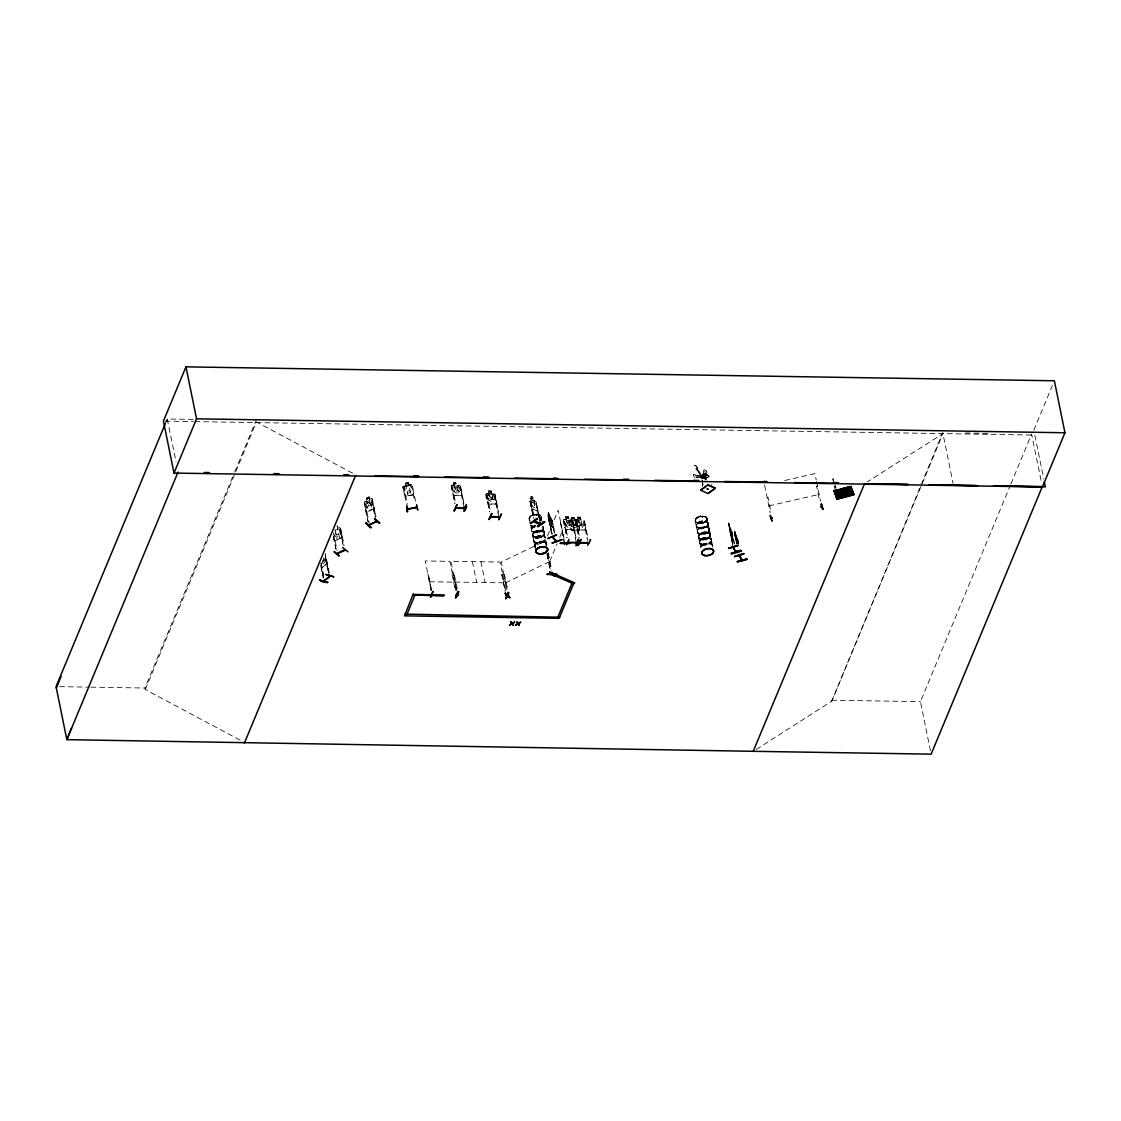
<?xml version="1.0" encoding="UTF-8"?>
<svg xmlns="http://www.w3.org/2000/svg" width="1121" height="1121" viewBox="0 0 1121 1121"><rect width="100%" height="100%" fill="white"/><g stroke="black" fill="none" stroke-linecap="round" stroke-linejoin="round"><path stroke-width="0.75" stroke-dasharray="5 3.75" d="M705.305 480.012L704.675 476.313L705.613 476.201L706.244 479.34M706.244 479.886L705.613 476.201M531.368 529.21L530.878 526.8M533.526 540.028L531.662 530.779A6.123 3.503 -11.5 0 0 539.047 532.167A6.123 3.503 -11.5 0 0 543.265 527.234M543.447 528.355L545.423 538.122M697.318 531.074L697.472 530.247M699.462 541.779L697.486 531.886L697.696 532.769M699.28 522.568L699.196 522.708A6.025 3.447 -11.5 0 0 699.35 528.748A6.025 3.447 -11.5 0 0 708.234 524.474L709.215 529.252A6.025 3.447 -11.5 0 0 700.233 527.501A6.025 3.447 -11.5 0 0 700.331 533.526A6.025 3.447 -11.5 0 0 709.201 529.252L708.248 524.222M709.383 530.093L711.387 539.888A6.039 3.447 -11.5 0 1 702.475 544.147A6.039 3.447 -11.5 0 1 702.377 538.108A6.039 3.447 -11.5 0 1 711.373 539.86L709.411 530.219A6.039 3.447 -11.5 0 1 700.513 534.493A6.039 3.447 -11.5 0 1 700.415 528.453A6.039 3.447 -11.5 0 1 709.411 530.219L709.397 530.163M326.729 560.626L326.659 563.709L322.217 567.758L320.956 565.769M534.689 545.703L533.862 541.443M546.796 544.582L546.796 544.82A6.039 3.447 -11.5 0 0 540 542.312A6.039 3.447 -11.5 0 0 535.081 547.37L534.857 546.473L535.796 550.971M712.718 546.333L712.718 546.473A6.039 3.447 -11.5 0 0 706.72 543.909A6.039 3.447 -11.5 0 0 700.807 548.239A6.025 3.447 -11.5 0 1 706.524 542.956A6.025 3.447 -11.5 0 1 712.339 546.53M537.225 510.98L537.393 508.794L537.281 511.092M702.475 478.05L701.522 477.462L702.629 477.966L702.18 476.481L706.524 473.342M702.657 477.924L702.755 476.845L705.249 478.779M321.937 563.513L323.086 559.827C324.586 563.246 326.659 559.757 323.38 558.903M696.141 525.399L695.174 520.382M341.975 534.689L341.681 537.646L335.291 540.714L333.82 538.542L335.291 540.714L341.611 537.59L340.448 527.865L339.481 527.29L340.602 527.851M373.475 508.878L367.071 511.891L373.475 508.878L373.783 505.935M368.767 502.937C367.352 500.807 363.975 502.04 368.319 504.184L367.156 508.079L368.977 504.478C370.729 508.065 373.854 505.025 369.44 503.637L370.533 499.896L368.935 503.161M405.9 485.575L402.845 486.99L404.261 493.955L405.83 496.197L413.215 494.795L413.663 492.077M573.798 527.318L573.349 529.897L566.231 529.757L564.704 527.136M578.142 520.929L576.993 519.99L569.888 519.948C567.352 522.54 570.421 527.585 571.962 530.261L579.123 530.317L578.044 520.957M579.123 530.317C581.715 527.038 574.092 514.945 579.585 523.465C576.04 526.562 580.005 528.033 580.3 524.011L583.438 526.562L580.832 523.465L582.135 520.578L580.118 522.876L578.128 520.592L580.986 520.648L581.953 525.427L579.123 525.371M575.045 520.438L575.928 519.555L575.045 520.438L577.974 529.939L585.092 530.079L585.428 527.473M585.092 530.079L585.54 527.487M325.3 559.491L324.768 562.406L323.002 564.003L321.643 562.826M711.583 540.476A6.123 3.503 -11.5 0 1 702.559 544.82A6.123 3.503 -11.5 0 1 702.475 538.697A6.123 3.503 -11.5 0 1 711.583 540.476L712.55 545.633L711.555 540.826A6.025 3.447 -11.5 0 0 702.587 539.075L703.413 538.528M529.967 520.438L529.084 518.729L529.883 516.809M531.312 529.574L531.536 528.495M536.945 515.085L536.497 515.001M538.43 530.625C535.712 529.238 531.62 536.216 532.559 533.89M536.188 515.254L536.511 515.45M533.47 540.196L533.694 539.117M534.857 544.848L535.586 547.875A6.123 3.503 -11.5 0 1 539.916 541.933A6.123 3.503 -11.5 0 1 546.614 545.423L546.6 543.391M537.562 536.721L536.581 537.309L537.968 537.435M537.884 537.52L536.861 537.057M541.079 518.014L541.051 516.15C538.304 512.829 532.657 514.049 529.897 516.781M539.691 531.971L540.224 531.648M543.279 529.154L543.503 528.075M544.414 534.367L544.554 533.19M696.309 524.516L696.309 526.618M699.434 523.199L699.882 522.162M699.518 522.806L700.639 522.568L699.938 522.428M700.611 522.386L700.079 523.143L700.905 522.386M698.355 536.819L699.112 534.675L698.579 537.744L703.189 539.621M702.194 517.356L702.965 516.977L702.264 517.173M699.406 541.933L699.63 540.868M700.583 547.679L700.807 546.6M707.029 519.766L707.001 517.888C704.254 514.581 698.607 515.8 695.847 518.533M705.796 533.26L706.216 533.176M708.052 525.16L708.29 524.082A6.123 3.503 -11.5 0 0 699.14 522.344A6.123 3.503 -11.5 0 0 699.238 528.467A6.123 3.503 -11.5 0 0 708.262 524.138M709.229 530.892L709.453 529.813A6.123 3.503 -11.5 0 0 700.317 528.075A6.123 3.503 -11.5 0 0 700.401 534.213A6.123 3.503 -11.5 0 0 709.425 529.869M711.387 541.513L711.373 539.411M456.135 488.181L458.279 486.052L456.976 488.938L459.596 491.923L456.443 489.499C456.009 493.464 452.267 492.091 455.715 488.938L453.192 485.968L456.065 488.266M568.249 522.526L570.393 520.41L569.09 523.297L571.71 526.281L568.557 523.843C568.137 527.809 564.395 526.422 567.843 523.283L565.32 520.312L568.375 522.708M728.58 524.964L729.547 526.141L728.678 523.227M735.572 532.909L734.605 531.27L735.53 534.325C731.971 527.809 738.879 550.313 735.824 539.958M165.221 423.85L167.225 419.016L193.373 419.436M240.034 740.056L145.254 689.541L144.945 688.028L234.023 473.637M234.695 472.025L256.12 420.445M145.254 689.541L256.429 421.958L352.751 473.3M452.029 485.113L451.146 485.996L452.113 485.127L459.134 485.155L460.283 486.094L463.912 503.637M451.679 487.299L452.506 487.313L451.679 487.299L454.93 503.287M454.019 485.071L453.501 482.52L456.541 482.562L456.948 485.267L458.643 486.15L459.61 490.928L458.517 492.946L455.672 492.904L453.739 490.83L452.772 486.052L454.117 485.225L453.627 482.605M452.548 492.862L454.103 495.426L461.263 495.482L461.656 493.002M454.103 495.426L461.165 495.384M459.904 487.425L460.731 487.439L459.904 487.425L464.136 508.219M491.881 493.618L495.076 494.641C496.463 501.059 499.055 506.888 488.966 503.833C487.383 501.157 484.272 496.197 486.878 493.534C491.278 495.02 485.589 488.448 491.362 491.054L491.797 493.702L493.464 494.641L494.431 499.406L493.324 501.437L490.494 501.381L488.56 499.321L487.593 494.543L488.938 493.716L488.434 491.096M486.486 495.79L487.327 495.79L486.486 495.79L489.737 511.779M491.334 491.124L491.769 493.758M485.954 494.487L486.934 493.618L493.941 493.646M494.627 496.113L495.552 495.93L494.627 496.113L498.214 513.712M547.468 535.95L558.202 510.125L564.508 541.121M549.682 561.593L557.067 543.825M559.743 537.365L562.434 530.92M571.892 519.92L571.36 517.356L574.4 517.412L574.835 520.046L576.53 520.929L577.497 525.693L576.404 527.725L573.56 527.669L571.626 525.609L570.659 520.831L572.004 520.004L571.486 517.44M574.891 520.032L574.288 517.552M571.962 530.261L570.533 527.627M756.255 749.445L831.754 701.186L942.747 432.636L953.088 483.487M831.754 701.186L921.504 485.183M922.177 483.571L942.943 433.603L867.444 481.862M930.444 750.776L920.453 701.634L1010.203 485.645M1010.876 484.034L1031.628 434.065L1041.311 481.596M1033.828 430.24L1052.381 385.568M431.123 590.501L427.816 573.616L431.627 590.319M431.543 590.515L428.222 573.616M452.071 573.994L455.392 590.893M456.359 589.128L453.388 573.896L454.229 573.924L457.62 590.613M454.229 573.924L453.304 574.106M501.83 574.877L502.754 574.695L501.83 574.877L505.235 591.566M560.234 523.269L560.766 522.75L563.961 541.639M564.157 519.443L563.274 520.326L564.241 519.471L571.248 519.527L572.397 520.452L576.026 537.996M565.601 516.921L568.655 516.921L569.076 519.626L570.757 520.508L571.724 525.287L570.631 527.304L567.801 527.248L565.867 525.174L564.9 520.396L566.245 519.569L565.629 516.865L566.147 519.415M563.807 521.629L564.634 521.643L563.807 521.629L567.058 537.618M568.655 516.921L565.727 517.019M566.231 529.757L564.802 527.122M572.018 521.797L572.859 521.811L572.018 521.797L576.25 542.578M576.292 522.022L575.465 521.994L576.292 522.022L579.543 538.01M580.37 517.159L577.343 517.103L577.988 519.738L576.642 520.564L577.609 525.343L579.543 527.416L582.374 527.473L583.466 525.455L582.5 520.676L580.804 519.794L580.398 517.089M577.974 529.939L585.022 529.925M583.761 521.966L584.587 521.98L583.761 521.966L587.67 541.163M701.886 476.215L697.402 468.564A2.158 1.093 54.5 0 0 695.903 465.719A2.158 1.093 54.5 0 0 694.375 466.434A2.158 1.093 54.5 0 0 696.393 469.026L701.326 476.425M702.559 538.977L704.52 539.607L707.533 538.711M368.22 522.036L364.241 502.923L365.012 501.563L371.345 498.579L372.396 499.083L375.955 516.557M701.676 476.047L704.1 471.647A2.158 1.093 54.5 0 1 704.619 469.713A2.158 1.093 54.5 0 1 706.776 472.123A2.158 1.093 54.5 0 1 705.515 473.216L702.741 477.224L701.676 476.047L702.741 477.224M702.923 477.084L705.305 473.076M541.079 518.042L539.523 519.878M532.573 533.862L533.162 532.923M539.846 531.522L540.098 531.886M536.903 537.421L537.758 537.001M543.811 535.334L544.358 534.171M695.833 518.547C692.666 523.311 701.424 524.544 704.212 522.372L702.755 522.904M707.015 519.794L704.212 522.358M705.515 533.694L705.936 533.007M706.23 533.484L705.263 533.386L706.034 533.092M710.294 535.908L709.733 537.071L710.28 534.016C707.547 530.695 701.872 531.915 699.126 534.647M702.25 476.481C702.685 479.396 707.029 471.913 706.692 474.239M702.629 477.14L705.067 478.919M554.615 532.867L551.756 519.023L547.833 514.273L551.56 533.82M403.854 485.883L402.887 486.976M569.006 520.831L569.986 519.962M540.056 521.111L536.146 501.928L533.722 500.036L533.204 497.472C528.678 493.436 533.372 501.171 530.037 498.411L529.364 499.013L533.428 518.14M533.176 532.909C535.88 529.995 543.321 528.58 544.596 533.414M699.168 534.885L704.38 532.377L709.677 533.428M322.582 561.957L324.347 560.346L323.703 557.165M322.161 567.604L326.519 563.639M405.956 485.547L404.569 486.696L405.536 491.474L407.512 493.226L410.426 492.665L411.575 490.325L410.594 485.561L408.871 485.001M529.967 498.467L536.076 501.984L540.336 523.871M533.134 497.528L530.892 496.547L531.508 499.223L530.555 499.574L533.946 516.641M530.751 505.893L532.027 508.78L537.365 511.036L532.041 508.766M530.457 500.821L534.03 518.406M538.795 517.636L536.104 503.077L540.294 520.943M536.721 503.343L535.866 503.245M697.206 468.704A2.158 1.093 54.5 0 0 695.721 465.86A2.158 1.093 54.5 0 0 694.193 466.56A2.158 1.093 54.5 0 0 696.211 469.167L696.575 469.068M697.136 468.858L702.068 476.075L701.129 476.565L696.393 469.195M695.132 477.854A2.158 1.093 54.5 0 1 693.605 474.912L693.745 474.645M695.637 475.612L701.34 476.187L702.433 478.443M696.589 477.112L701.942 477.588L696.435 477.476M704.24 471.885L703.904 471.773A2.158 1.093 54.5 0 1 704.422 469.853A2.158 1.093 54.5 0 1 706.594 472.263A2.158 1.093 54.5 0 1 705.319 473.356L705.109 473.202M702.489 474.814L703.526 474.071L705.025 474.758L705.389 476.607L704.352 477.35L702.867 476.663L702.489 474.814L703.974 475.5L705.025 474.758M707.477 475.122L706.048 476.131L704.563 475.444L704.184 473.608L705.221 472.866L706.72 473.552L707.099 475.388M701.045 476.159L704.436 473.721L709.117 476.369L705.726 478.793L701.045 476.159L705.726 478.793M695.805 475.85L701.34 476.187M701.143 476.691L704.549 474.267M706.72 473.552L705.684 474.295L706.048 476.131M702.867 476.663L703.904 475.921L705.389 476.607M704.563 475.444L705.978 474.435M705.613 478.247L709.117 476.369M702.531 484.664L702.278 480.152M696.814 517.692L698.047 516.949A6.053 3.461 -11.5 0 1 707.085 518.715L708.052 523.549A6.039 3.447 -11.5 0 1 699.154 527.795A6.039 3.447 -11.5 0 1 699.056 521.755A6.039 3.447 -11.5 0 1 708.052 523.521L707.071 518.729A6.053 3.461 -11.5 0 0 698.117 517.131A6.053 3.461 -11.5 0 0 698.201 523.185A6.053 3.461 -11.5 0 0 707.113 518.897M707.547 538.711L709.691 536.875L706.034 539.047L702.923 539.481M369.454 499.42L368.991 496.911L366.231 498.158L366.805 500.765M368.921 497.037L366.399 498.242L366.917 500.807L365.74 502.306L366.707 507.084L368.473 508.472L370.995 507.267L371.934 504.562L370.953 499.798L369.44 499.588L368.991 496.911M364.479 504.296L365.39 504.086L364.479 504.296L368.052 521.882M371.794 500.779L372.704 500.555L371.794 500.779L375.703 519.962M337.575 528.299L339.551 527.346M335.249 530.541L337.799 529.196M338.766 533.974L336.244 535.193L335.277 530.415M505.515 582.85L549.43 561.719M343.25 545.535L339.999 529.546L340.742 529.182M503.679 574.541L504.604 574.33L503.679 574.541L506.748 589.576M551.868 533.694L548.197 512.661L550.187 516.655M548.659 516.515L547.987 516.235L552.247 534.1M551.028 517.692L553.242 527.977L549.935 524.53L549.024 521.489L550.005 524.53M554.32 532.993L552.008 520.074L554.671 531.676M699.742 522.358L700.891 522.344M703.259 538.781L702.517 539.061A6.025 3.447 -11.5 0 0 702.685 545.1A6.025 3.447 -11.5 0 0 711.555 540.826L711.569 540.826M732.728 544.54L728.734 523.059L731.593 534.997L729.897 530.583M730.346 531.41L731.172 532.937L729.211 526.394L730.626 532.391L730.626 530.836C733.666 543.629 729.813 522.904 730.416 529.715L729.182 525.973L733.036 544.442M730.037 527.29L734.143 544.189M732.798 545.675L728.678 524.544L730.738 528.369M731.859 531.298L734.465 544.091M734.647 532.741L737.086 538.038M735.488 532.909L737.562 543.181L735.866 538.781M735.124 533.834L734.703 531.242M736.315 539.593L737.142 541.135L735.194 534.577L737.058 543.026M736.007 535.474L736.721 536.623M732.573 536.609L732.756 538.739L732.602 536.665M736.497 536.623L737.87 542.928L736.595 539.019C737.114 545.535 733.554 526.183 736.385 537.912L736.721 536.567M737.828 539.481L738.809 544.288M833.169 480.825L833.155 479.298M784.742 480.503L814.953 473.608L816.242 479.998M768.824 505.907L819.171 494.403M816.606 486.248L817.517 486.234L816.606 486.248L819.717 501.451M767.969 497.36L767.114 497.556L768.025 497.556L771.08 512.577M415.555 501.115L412.248 485.155L408.941 484.833L408.422 482.268L405.312 482.927L407.974 495.79M405.424 482.983L408.338 482.436L410.945 495.244M411.085 484.496L403.77 485.968M406.124 486.402L409.039 485.855M407.091 491.18L410.006 490.62M413.215 494.795L405.872 496.183L404.289 493.843M404.135 488.097L403.294 488.448L404.135 488.097L407.413 504.282M411.743 486.682L412.598 486.528L411.743 486.682L414.7 501.269M704.661 476.873L705.599 476.747M734.9 534.002L734.605 531.27M538.388 530.415L543.727 531.676M538.444 530.653L540 530.555M536.973 537.73L541.541 536.735L543.741 535.123L540.14 537.534L536.707 537.59M702.671 486.038A2.158 1.093 54.5 0 1 702.979 484.398L703.147 484.398M965.405 433L991.553 433.421M165.165 421.132L193.176 421.58M194.928 421.608L1031.838 435.032M496.071 503.96L488.91 503.918L487.383 501.283M572.172 520.859L575.017 520.901M573.153 525.623L575.984 525.679M572.046 530.121L579.025 530.233M429.469 581.771L454.145 582.163M455.056 582.065L504.408 582.85M59.539 686.655L89.162 687.131M90.913 687.159L144.945 688.028M831.558 700.219L920.453 701.634M575.9 519.612L582.99 519.696L584.139 520.634L587.768 538.178M566.315 529.616L573.279 529.757M703.273 539.425L699.182 538.332M535.502 537.59L537.337 537.674M537.239 537.884L533.288 536.819L532.363 534.871M339.719 538.598L337.127 525.623L337.701 528.215L339.145 528.552L340.125 533.33L339.187 536.02L336.664 537.239L334.899 535.838L333.932 531.06M535.586 537.786A6.053 3.461 -11.5 0 1 535.488 531.732A6.053 3.461 -11.5 0 1 544.498 533.498A6.053 3.461 -11.5 0 1 535.586 537.786L533.246 536.595M325.342 555.189L328.663 573.335M529.841 501.451L536.567 504.394M704.184 473.608L709.004 475.822M371.275 498.635L372.312 499.153M539.411 514.749L540.392 515.338M411.057 484.58L412.164 485.267M493.913 493.73L495.104 494.571L498.719 512.115M571.192 519.668L572.27 520.55L573.658 527.36M365.012 501.563L364.241 502.923M365.684 509.831L367.128 511.933M340.588 527.837L344.161 545.324M339.999 529.546L343.418 545.675M548.267 512.801L550.929 518.308L551.63 524.404L549.234 520.256M548.575 513.474L549.402 514.343M548.758 514.329L549.584 515.198M550.019 518.981L550.467 517.636L552.121 524.067L550.425 520.312L550.173 521.98L549.71 521.419L548.631 515.632L550.019 518.855M550.019 524.488L553.185 527.865L553.003 525.861M707.337 522.134L708.276 523.983M708.5 527.865L709.173 528.706M709.677 533.456L710.518 535.137A6.053 3.461 -11.5 0 1 701.494 539.355A6.053 3.461 -11.5 0 1 701.396 533.302A6.025 3.433 -11.5 0 1 710.364 535.025A6.025 3.433 -11.5 0 1 701.508 539.285A6.025 3.433 -11.5 0 1 701.41 533.274A6.053 3.461 -11.5 0 1 710.406 535.067M710.658 538.486L711.387 539.888M711.835 544.217L712.774 546.067A6.123 3.503 -11.5 0 0 706.65 543.531A6.123 3.503 -11.5 0 0 700.667 547.917M697.024 527.543L696.505 526.926M697.528 532.447L698.201 533.274M699.686 543.054L700.359 543.895M543.167 526.884L543.195 526.912A6.123 3.503 -11.5 0 1 538.991 531.872A6.123 3.503 -11.5 0 1 531.55 530.415A6.123 3.503 -11.5 0 1 535.754 525.483M543.727 531.718L544.33 532.237M544.722 536.735L545.381 537.562M545.885 542.48L546.558 543.307M535.824 525.777A6.123 3.503 -11.5 0 0 531.606 530.709L532.251 531.522M534.409 542.144L533.47 540.294M707.926 522.876L708.052 523.549M709.061 528.566L709.215 529.28M712.381 544.89L712.55 545.633M696.001 475.724L695.833 475.472A2.158 1.093 54.5 0 0 693.605 474.912M531.536 504.352L533.064 506.888L535.151 507.813L535.852 506.258L533.078 497.584M735.054 532.965L735.586 533.946M729.084 524.782L729.617 525.763M732.854 538.711L730.78 534.801L732.756 538.739M701.157 476.327L701.746 477.714M832.959 478.625L833.73 481.946M699.84 543.265L699.644 542.48L700.625 547.51A6.123 3.503 -11.5 0 1 707.379 543.153A6.123 3.503 -11.5 0 1 712.494 546.866M696.533 526.968L696.309 526.127L697.304 530.962M546.389 543.04L546.6 543.881L546.109 541.471M730.64 528.411L731.116 529.841M832.889 478.849L833.295 479.83M709.215 528.79L709.453 529.715M697.248 531.424L697.486 532.349M699.406 542.046L699.644 542.97M543.279 527.052L543.503 527.963M543.279 527.529L543.054 526.66A6.025 3.447 -11.5 0 1 538.907 531.494A6.025 3.447 -11.5 0 1 531.578 530.051A6.025 3.447 -11.5 0 1 535.712 525.203M529.112 518.757L529.336 519.64M531.312 529.687L531.536 530.597M835.159 486.136L835.481 487.565L835.089 485.197M835.033 486.164L835.341 487.593M835.467 486.122L836.028 488.195M834.346 486.038L835.215 490.199M1034.865 435.312L1043.665 478.541M816.578 481.596L820.572 501.269M764.592 485.113L770.225 512.773M737.59 539.033L738.571 543.825M737.156 537.982L738.473 544.89M735.194 534.577L737.142 544.175M734.563 533.148L736.819 544.274M731.621 530.85L734.227 543.643M728.734 523.059L729.295 525.749M729.211 526.394L732.798 543.979M705.221 472.866L705.599 474.701M704.675 476.313L705.305 479.452M703.526 474.071L704.352 477.35M702.096 480.292L702.951 484.538M584.587 521.98L587.852 537.982M584.013 520.719L585.4 527.529M576.376 521.811L579.641 537.814M575.157 520.466L578.716 537.996M572.859 521.811L576.11 537.8M569.034 520.775L570.505 527.683M564.634 521.643L567.478 536.244M563.303 520.256L566.974 537.828M560.444 522.75L564.283 541.639M548.295 512.619L548.884 515.324M548.365 516.641L551.938 534.227M541.107 516.963L542.088 521.769M548.253 552.905L551.644 569.608M545.451 540.798L546.431 545.591M547.931 552.905L551.42 570.127M546.165 545.731L545.198 540.925L501.283 562.055L506.902 589.716M547.707 553.424L551.168 570.253M547.356 555.582L550.411 570.617M546.852 553.774L550.243 570.463M530.079 500.372L533.652 517.972M529.224 518.631L530.191 523.451M494.711 495.916L498.943 516.711M504.436 574.19L507.659 589.366M487.327 495.79L490.494 511.989M505.725 589.912L500.176 562.055L450.824 561.271L456.793 590.599M485.982 494.417L489.653 511.975M501.914 574.681L505.319 591.37M480.923 561.747L485.141 582.542M460.731 487.439L463.996 503.441M460.185 486.122L461.544 492.988M472.431 561.621L476.663 582.402M452.506 487.313L455.687 503.497M451.174 485.925L454.846 503.483M455.883 590.697L449.913 561.369L425.237 560.976L431.207 590.305M402.985 486.934L406.559 504.436M372.256 499.111L375.787 516.403M371.962 500.919L375.213 516.907M365.222 503.932L369.285 523.269M335.053 529.504L337.155 539.818M333.399 532.685L337.141 550.425M333.469 536.384L336.076 549.178M333.301 536.244L335.908 549.038M329.182 572.859L325.258 553.746L328.915 572.775M325.146 557.263L328.397 573.251M321.124 563.134L323.717 575.928M320.858 563.05L323.787 577.441M320.928 565.208L323.521 578.002M320.984 566.722L323.254 577.918M167.225 419.016L176.095 461.88M708.22 524.39L708.234 524.418A6.025 3.447 -11.5 0 0 699.252 522.722M542.634 526.828A6.039 3.447 -11.5 0 1 540.07 532.111A6.039 3.447 -11.5 0 1 531.915 531.284A6.039 3.447 -11.5 0 1 535.908 526.155M530.023 520.284A6.053 3.461 -11.5 0 1 531.69 515.436A6.053 3.461 -11.5 0 1 539.705 514.917A6.053 3.461 -11.5 0 1 539.425 519.696A6.025 3.433 -11.5 0 0 536.651 514.231A6.025 3.433 -11.5 0 0 529.448 519.513M534.647 526.197A6.039 3.447 -11.5 0 1 531.957 525.665M539.075 519.163A6.039 3.447 -11.5 0 1 541.275 520.13M534.843 527.15A6.025 3.447 -11.5 0 1 530.597 525.273M539.257 520.13A6.025 3.447 -11.5 0 1 540.504 520.508M534.759 526.87A6.123 3.503 -11.5 0 1 531.06 525.735M539.243 519.752A6.123 3.503 -11.5 0 1 540.504 520.13M534.703 526.576A6.123 3.503 -11.5 0 1 531.004 525.441M539.187 519.457A6.123 3.503 -11.5 0 1 540.448 519.836M544.862 540.616A6.123 3.503 -11.5 0 1 535.754 542.844A6.123 3.503 -11.5 0 1 535.67 537.421A6.123 3.503 -11.5 0 1 544.806 537.085M535.516 547.16A6.025 3.447 -11.5 0 1 539.804 541.359A6.025 3.447 -11.5 0 1 546.389 544.792M544.848 540.939A6.025 3.447 -11.5 0 1 535.88 543.125A6.025 3.447 -11.5 0 1 535.796 537.786A6.025 3.447 -11.5 0 1 544.792 537.449M535.488 547.538A6.123 3.503 -11.5 0 1 539.86 541.625A6.123 3.503 -11.5 0 1 546.558 545.128M544.792 540.322A6.123 3.503 -11.5 0 1 535.698 542.55A6.123 3.503 -11.5 0 1 535.614 537.127A6.123 3.503 -11.5 0 1 544.736 536.791M545.24 539.047A6.039 3.447 -11.5 0 1 536.09 542.298A6.039 3.447 -11.5 0 1 536.006 536.581A6.039 3.447 -11.5 0 1 545.212 537.239M707.043 518.715A6.025 3.433 -11.5 0 1 698.187 522.975A6.025 3.433 -11.5 0 1 698.089 516.963A6.025 3.433 -11.5 0 1 707.043 518.715A6.053 3.461 -11.5 0 1 698.173 523.003A6.053 3.461 -11.5 0 1 698.075 516.949M696.617 477.336A2.158 1.093 54.5 0 1 696.575 477.7M711.849 484.09A2.158 1.093 54.5 0 1 711.793 484.833M702.489 486.164A2.158 1.093 54.5 0 1 702.783 484.538M488.013 494.459L490.536 497.43C486.99 500.555 490.956 501.998 491.25 497.976L494.389 500.512L491.783 497.43L493.086 494.543L491.068 496.841L488.013 494.459M571.009 520.915L573.532 523.885C569.986 527.01 573.952 528.453 574.26 524.446L577.399 526.968L574.793 523.885L576.096 520.999L574.078 523.297L571.009 520.915M368.557 497.682L367.099 499.307L368.557 497.682M369.608 500.442L367.085 501.662L368.052 506.426L370.575 505.221L369.608 500.442M729.953 531.746L730.668 534.885L729.953 531.746M407.918 482.969L406.04 483.319L406.208 484.174L408.086 483.81L407.918 482.969M456.009 483.137L454.187 483.109L454.369 483.95L456.191 483.978L456.009 483.137M457.13 486.122L454.285 486.08L455.266 490.858L458.097 490.9L457.13 486.122M490.83 491.615L489.008 491.587L489.176 492.441L490.998 492.469L490.83 491.615M491.937 494.613L489.106 494.571L490.073 499.335L492.904 499.391L491.937 494.613M573.896 517.902L572.074 517.874L572.256 518.729L574.078 518.757L573.896 517.902M568.137 517.482L566.315 517.454L566.483 518.308L568.305 518.336L568.137 517.482M579.865 517.664L578.058 517.622L578.226 518.477L580.047 518.505L579.865 517.664M569.244 520.48L566.413 520.424L567.38 525.203L570.211 525.259L569.244 520.48M532.783 497.836L531.438 497.248L532.965 498.691L532.783 497.836M533.764 500.989L531.676 500.064L532.657 504.842L534.745 505.767L533.764 500.989M550.243 517.58L548.954 516.206L549.935 520.985L551.21 522.358L550.243 517.58M535.544 537.562A6.053 3.461 -11.5 0 0 544.456 533.274A6.053 3.461 -11.5 0 0 535.446 531.508A6.053 3.461 -11.5 0 0 535.544 537.562A6.025 3.433 -11.5 0 0 544.428 533.316A6.025 3.433 -11.5 0 0 535.474 531.564A6.025 3.433 -11.5 0 0 535.572 537.576M535.502 537.365A6.053 3.461 -11.5 0 0 544.414 533.078A6.025 3.433 -11.5 0 0 535.404 531.186A6.025 3.433 -11.5 0 0 535.488 537.197A6.025 3.433 -11.5 0 0 544.344 532.937A6.053 3.461 -11.5 0 0 535.404 531.312A6.053 3.461 -11.5 0 0 535.502 537.365M536.749 514.707A6.025 3.447 -11.5 0 0 529.532 519.99A6.025 3.433 -11.5 0 1 536.749 514.707A6.025 3.447 -11.5 0 1 539.509 520.158A6.025 3.433 -11.5 0 0 536.749 514.707M535.656 538.066A6.025 3.447 -11.5 0 0 544.54 533.806A6.025 3.433 -11.5 0 0 535.572 532.041A6.025 3.433 -11.5 0 0 535.67 538.052A6.025 3.433 -11.5 0 0 544.526 533.792A6.025 3.447 -11.5 0 0 535.572 532.041A6.025 3.447 -11.5 0 0 535.656 538.066M701.452 539.117A6.053 3.461 -11.5 0 0 710.364 534.829A6.053 3.461 -11.5 0 0 701.354 533.064A6.025 3.433 -11.5 0 0 701.438 538.949A6.025 3.433 -11.5 0 0 710.294 534.689A6.025 3.433 -11.5 0 0 701.34 532.937A6.053 3.461 -11.5 0 0 701.452 539.117M698.285 523.465A6.025 3.447 -11.5 0 0 707.155 519.191A6.025 3.447 -11.5 0 0 698.187 517.44A6.025 3.447 -11.5 0 0 698.285 523.465A6.025 3.433 -11.5 0 0 707.141 519.205A6.025 3.433 -11.5 0 0 698.187 517.454A6.025 3.433 -11.5 0 0 698.285 523.465M700.345 533.918A6.123 3.503 -11.5 0 0 709.369 529.574A6.123 3.503 -11.5 0 0 700.247 527.781A6.123 3.503 -11.5 0 0 700.345 533.918M699.182 528.173A6.123 3.503 -11.5 0 0 708.192 523.843A6.123 3.503 -11.5 0 0 699.084 522.05A6.123 3.503 -11.5 0 0 699.182 528.173M701.606 539.818A6.025 3.447 -11.5 0 0 710.476 535.544A6.025 3.447 -11.5 0 0 701.508 533.792A6.025 3.447 -11.5 0 0 701.606 539.818A6.025 3.433 -11.5 0 0 710.476 535.558A6.025 3.433 -11.5 0 0 701.522 533.806A6.025 3.433 -11.5 0 0 701.62 539.818M701.536 539.537A6.053 3.461 -11.5 0 0 710.448 535.249A6.053 3.461 -11.5 0 0 701.438 533.484A6.053 3.461 -11.5 0 0 701.536 539.537M702.503 544.526A6.123 3.503 -11.5 0 0 711.527 540.182A6.123 3.503 -11.5 0 0 702.405 538.402A6.123 3.503 -11.5 0 0 702.503 544.526M701.017 476.187A1.878 0.953 54.5 0 0 703.231 478.415A1.878 0.953 54.5 0 0 702.713 475.794A1.878 0.953 54.5 0 0 701.017 476.187M700.541 476.523A1.878 0.953 54.5 0 0 702.769 478.751A1.878 0.953 54.5 0 0 702.25 476.131A1.878 0.953 54.5 0 0 700.541 476.523"/><path stroke-width="1.5" d="M556.633 541.247L552.527 536.931M547.973 538.612L556.562 534.969M433.098 591.552L430.478 597.367L432.916 591.566M327.696 581.953C328.271 583.298 318.602 581.701 320.088 579.599M320.116 580.019L327.724 582.374M327.472 582.668L319.863 580.244M550.887 574.064L551.994 574.386L551.938 572.285M564.395 544.105L565.068 543.503L564.325 543.573M834.122 491.236L850.909 486.458L851.526 488.195L834.57 492.497L833.996 490.774L850.923 486.57L834.206 491.46M834.5 492.301L851.4 487.859L851.624 488.546L834.711 492.876M834.627 492.651L851.4 487.859M835.776 495.734L835.145 493.899L852.058 489.583L835.131 493.969L852.268 490.255L852.058 489.583M852.773 491.657L835.635 495.314L852.549 490.984L852.773 491.671L835.86 495.986M836.364 497.346L853.333 493.044L836.294 497.023L836.925 498.887L853.712 494.109L853.922 494.781L836.995 499.083M852.184 490.031L835.215 494.221M530.681 523.563L537.421 518.673M365.81 523.311C376.544 531.746 367.534 526.66 366.189 522.68M334.338 551.476L339.285 556.044L334.044 551.994M505.417 592.925L505.053 593.57L509.887 597.689M556.605 573.938L556.548 574.695L547.314 574.428M547.412 574.162L556.661 574.344M551.854 574.204L551 574.611M376.978 521.391L376.194 521.713M770.029 515.884L771.991 521.139L770.463 515.352M344.539 550.481C346.515 548.477 333.96 554.615 337.883 553.62M406.909 506.37L407.68 511.512M407.007 506.426L407.287 511.989L406.923 505.991M736.161 552.107L733.288 547.763M739.692 555.792L738.879 554.797M742.088 560.248L739.285 554.559L739.075 555.413M456.822 504.912L454.425 510.658M458.615 591.846L455.743 597.661L458.601 591.482M489.302 519.121L491.671 513.362M491.685 513.726L489.288 519.471M323.829 581.14L329.896 576.082L329.672 575.297M324.642 580.132L324.109 581.253M56.358 688.112L61.066 676.467M71.562 728.019L66.84 739.65L753.354 751.308M185.96 366.847L163.428 421.104L173.993 473.076L1042.404 487.004L1064.95 432.762L1054.371 380.776L185.96 366.847L196.539 418.82L173.993 473.076M165.221 423.85L56.05 686.598L66.84 739.65L178.029 472.067M244.364 743.139L355.553 475.556M413.285 593.794L404.527 615.849L559.197 618.33L573.504 583.901L574.807 582.948L552.064 572.943L550.761 573.896L573.504 583.901L571.696 583.873L557.866 617.181M406.797 614.756L414.756 595.587M456.878 504.87L454.061 511.05L456.878 505.207M456.639 507.757L456.723 507.561M463.842 507.869L464.739 507.407L464.949 508.205M464.725 507.449L464.248 508.163M466.126 505.025C468.466 507.505 459.904 518 466.196 505.067M488.868 519.541L491.783 513.796M491.474 516.781L491.544 516.052M498.761 519.64L501.521 513.908L498.677 519.584M908.108 484.426L864.543 483.726L753.228 751.308L931.131 754.153L1042.32 486.584L1003.968 485.968M457.844 591.594L455.518 597.773L457.943 591.916M456.261 597.661L458.713 591.916M458.363 594.368L458.447 594.172M506.146 595.699L507 595.685M508.724 592.673C501.157 606.405 510.307 593.289 508.177 592.28M505.935 598.404L508.374 592.659M547.314 574.498L547.356 573.756M568.978 539.215L566.525 544.988M569.482 543.573L560.248 543.391L569.398 543.139M578.268 539.397C580.608 541.261 571.836 552.751 578.338 539.425M578.268 545.507L580.72 539.762M580.86 539.818L577.904 545.549L580.776 539.383M580.636 542.55L580.594 542.074M590.01 539.565L590.613 540.014L587.642 545.352M540.476 523.843C540.911 525.076 532.671 522.414 534.759 520.606M541.009 524.166L534.086 520.382M771.248 518.364L772.187 517.594M821.819 507.042L820.628 506.51M407.399 509.06L416.816 507.267M416.956 507.491L407.568 509.242M555.946 540.995L552.219 537.029M328.887 575.676C331.508 577.091 325.566 578.38 324.179 581.196M329.042 576.432L329.294 575.746M771.346 518.35L772.271 518.112M345.184 550.159L337.057 553.97M735.306 551.056L735.894 551.644M735.53 551.728L735.348 550.929M741.275 559.169L741.429 560.01L741.317 559.183M741.429 559.925L741.64 559.015L741.892 559.855M366.147 523.115L371.135 527.29M505.389 593.345L509.859 597.773M464.038 508.219L464.094 507.407M464.977 508.43L455.911 508.317M490.62 516.571L499.882 516.725M499.574 516.977L490.718 516.809M457.522 594.691L458.559 594.705M588.749 542.704L579.893 542.536M588.791 542.998L579.627 542.83M537.141 518.575L530.373 523.493L537.407 518.35M534.157 520.41L534.927 521.419M540.322 523.087L540.098 524.124M537.884 526.814C550.481 516.977 543.419 524.404 537.435 526.267M700.639 490.185L708.01 484.917L715.282 488.252L707.912 493.52L700.639 490.185L707.982 484.804L715.282 488.252M715.254 488.153L707.912 493.52M514.539 621.903L512.227 623.5L510.742 621.847L511.737 623.794L509.48 624.887M520.55 622.001L518.224 623.598L516.753 621.945L517.748 623.893L515.478 624.986M509.565 625.322L511.919 623.696M515.576 625.42L517.93 623.794M512.003 624.131L513.418 625.378L512.493 623.837L514.637 622.337M518.014 624.229L519.415 625.476L518.505 623.935L520.634 622.435M507.925 595.307L508.92 595.125L507.995 595.517M455.911 508.093L464.963 508.233L464.809 507.477M506.146 595.461L507.084 595.489M376.936 521.349L368.781 525.273M374.512 519.149L379.823 523.101L374.946 518.897M342.662 547.482L347.986 551.854M549.514 571.71L554.306 575.9M547.791 538.472L556.534 534.675M552.247 543.167C570.211 535.488 559.813 541.779 552.135 542.76M369.341 524.754L368.613 525.132L376.852 521.167M325.987 574.667L333.89 576.853L325.861 574.358M534.703 521.657L533.96 520.634M728.622 548.463L737.8 545.619M737.842 545.759L728.524 548.309L737.744 545.338M737.408 551.28L740.477 550.411M740.463 550.341C711.513 560.304 761.972 545.549 731.284 553.171M734.591 556.661L743.769 553.816M743.812 553.956L734.493 556.506L743.713 553.522M737.492 562.055C753.256 555.974 747.132 560.976 737.254 561.355M737.352 561.761L746.642 559.169M834.066 491.096L851.021 486.794M835.72 495.622L852.647 491.138M836.28 497.093L853.207 492.694L853.824 494.445L836.883 498.775M836.49 497.682L853.417 493.38L853.207 492.694L853.417 493.38M836.798 498.439L837.009 499.111L853.782 494.417M821.665 506.832L820.684 506.706M821.567 504.086L823.066 509.466L821.175 504.156M416.578 504.534L417.881 510.027L417.264 509.705M408.324 508.864L408.352 508.331M568.151 542.396L577.175 542.606L567.899 542.662M506.79 595.713L505.851 595.125M374.61 519.037L379.43 523.213M549.654 572.032L554.433 576.208M735.768 552.191L733.134 547.286M741.724 560.43L739.103 555.47M196.539 418.82L1064.95 432.762M204.176 472.487L209.403 472.572M273.888 473.608L279.115 473.693M343.615 474.729L348.841 474.814L345.352 474.744M413.523 475.85L418.778 475.935M483.487 476.971L488.742 477.056M553.452 478.092L556.955 478.149M623.416 479.228L628.671 479.312M693.381 480.349L698.635 480.433M763.345 481.47L766.848 481.526M833.309 482.591L838.564 482.675M374.792 475.865L418.511 476.565M444.757 476.986L488.476 477.686M514.721 478.107L558.44 478.807M584.686 479.228L628.405 479.928M654.65 480.363L698.369 481.063M724.614 481.484L766.582 482.156M794.579 482.605L838.298 483.305M934.255 484.847L976.083 485.519M413.425 594.438L444.266 594.943L443.804 596.05L412.822 594.915M559.659 617.209L404.863 614.084M510.826 622.281L511.54 622.295M516.837 622.379L517.538 622.393M864.543 483.726L908.094 484.482M928.987 484.833L977.764 485.687M993.444 485.954L1045.361 486.85L1044.338 481.862M560.248 543.251L569.622 543.265M457.55 594.915L458.377 594.915M540.28 523.115L540.434 523.871L540.182 523.101M415.891 507.687L415.765 506.958M746.67 559.239L746.432 558.524M544.288 521.727L537.491 526.324M852.675 491.32L852.002 489.401M835.706 490.339L836.35 492.091M836.855 493.464L837.499 495.202M838.004 496.589L838.648 498.327M821.217 504.156L822.45 509.158M852.072 494.697L851.442 492.96M850.923 491.587L850.279 489.835M849.774 488.462L849.129 486.71M850.937 494.992L850.293 493.254M849.774 491.867L849.143 490.129M848.625 488.756L847.994 487.004M849.214 495.44L848.569 493.688M848.065 492.315L847.42 490.564M846.916 489.19L846.271 487.439M847.686 495.832L847.056 494.081M846.537 492.708L845.893 490.956M845.388 489.583L844.744 487.831M845.977 496.267L845.332 494.529M844.828 493.142L844.183 491.404M843.679 490.017L843.034 488.28M735.824 550.901L735.979 551.658L735.698 550.873M568.851 541.891L568.767 542.102M518.14 623.164L518.505 623.935M512.143 623.066L512.493 623.837M463.8 507.659L463.954 508.416M456.149 594.242L456.177 594.985M432.398 593.864L432.314 594.074M329.308 575.269L329.448 576.502M707.225 488.882L708.15 489.302L707.225 488.882M538.837 553.718A6.053 3.461 -11.5 0 0 547.749 549.43A6.053 3.461 -11.5 0 0 538.739 547.651A6.053 3.461 -11.5 0 0 538.823 553.704A6.053 3.461 -11.5 0 0 547.735 549.416A6.053 3.461 -11.5 0 0 538.739 547.665A6.053 3.461 -11.5 0 0 538.837 553.718M538.893 553.886A6.025 3.433 -11.5 0 0 547.749 549.626A6.025 3.433 -11.5 0 0 538.795 547.875A6.025 3.433 -11.5 0 0 538.893 553.886M704.773 555.47A6.053 3.461 -11.5 0 0 713.685 551.182A6.053 3.461 -11.5 0 0 704.675 549.416A6.053 3.461 -11.5 0 0 704.773 555.47M704.829 555.638A6.025 3.433 -11.5 0 0 713.685 551.378A6.025 3.433 -11.5 0 0 704.731 549.612A6.025 3.433 -11.5 0 0 704.829 555.638"/></g></svg>
